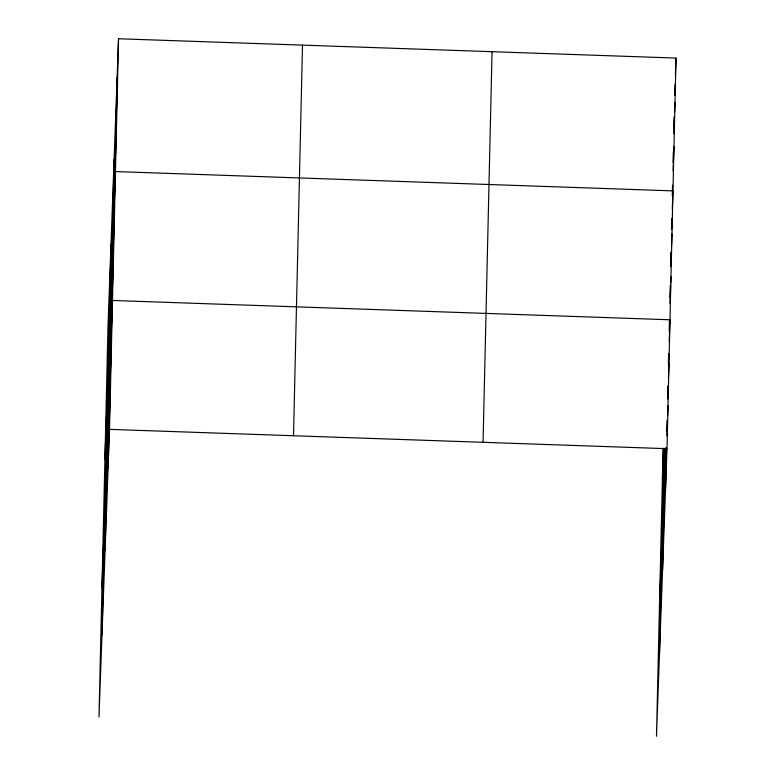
<?xml version="1.0" encoding="UTF-8"?>
<svg xmlns="http://www.w3.org/2000/svg" width="775" height="775" viewBox="0 0 775 775"><rect width="100%" height="100%" fill="white"/><g stroke="black" fill="none" stroke-linecap="round" stroke-linejoin="round"><path stroke-width="1.16" d="M102 634.773L110.99 244.154M105.1 550.124L114.099 159.505M108.112 467.964L117.112 77.345M118.527 38.75L107.977 326.314L98.987 716.933L109.527 429.369L118.527 38.75L676.013 58.067L667.023 448.686L656.473 736.25L663.1 448.531M293.502 435.744L302.502 45.124M483.048 442.312L492.048 51.693M659.486 654.09L664.214 448.802M662.586 569.441L665.367 448.899M665.599 487.291L666.51 447.902M666.897 431.191L667.139 420.447M667.663 397.769L667.943 385.834M668.438 364.347L668.68 353.613M669.203 330.935L669.455 320.191M669.978 297.513L670.249 285.578M670.772 262.899L671.014 252.156M671.789 218.715L671.538 229.477L671.944 218.627M672.312 195.978L672.564 185.206M673.087 162.479L673.33 151.706M673.853 128.97L674.134 117.006M116.095 121.617L117.509 83.022M115.068 165.889L116.483 127.294M104.925 459.12L115.465 171.566L672.962 190.882L672.293 208.969M113.063 253.125L114.477 214.53M112.075 296.098L113.489 257.494M101.951 588.022L112.501 300.468L669.988 319.784L669.193 341.494M110.089 382.036L111.503 343.432M109.101 425L110.515 386.405M674.647 95.461L675.044 84.601M675.393 74.952L676.013 58.067M673.843 133.697L674.463 116.812M674.637 111.987L674.996 102.339M673.087 170.733L673.979 146.611M662.412 478.437L663.516 448.231M670.772 266.416L671.305 251.943M671.528 245.907L671.964 233.847M670.007 303.354L670.666 285.258M670.753 282.846L670.976 276.82M659.447 607.348L665.299 447.795M668.438 362.012L668.748 353.555M667.672 398.941L668.118 386.88M668.428 378.433L668.999 362.748M666.907 435.879L667.478 420.195M667.653 415.371L668.011 405.722M109.527 429.369L667.023 448.686"/></g></svg>
